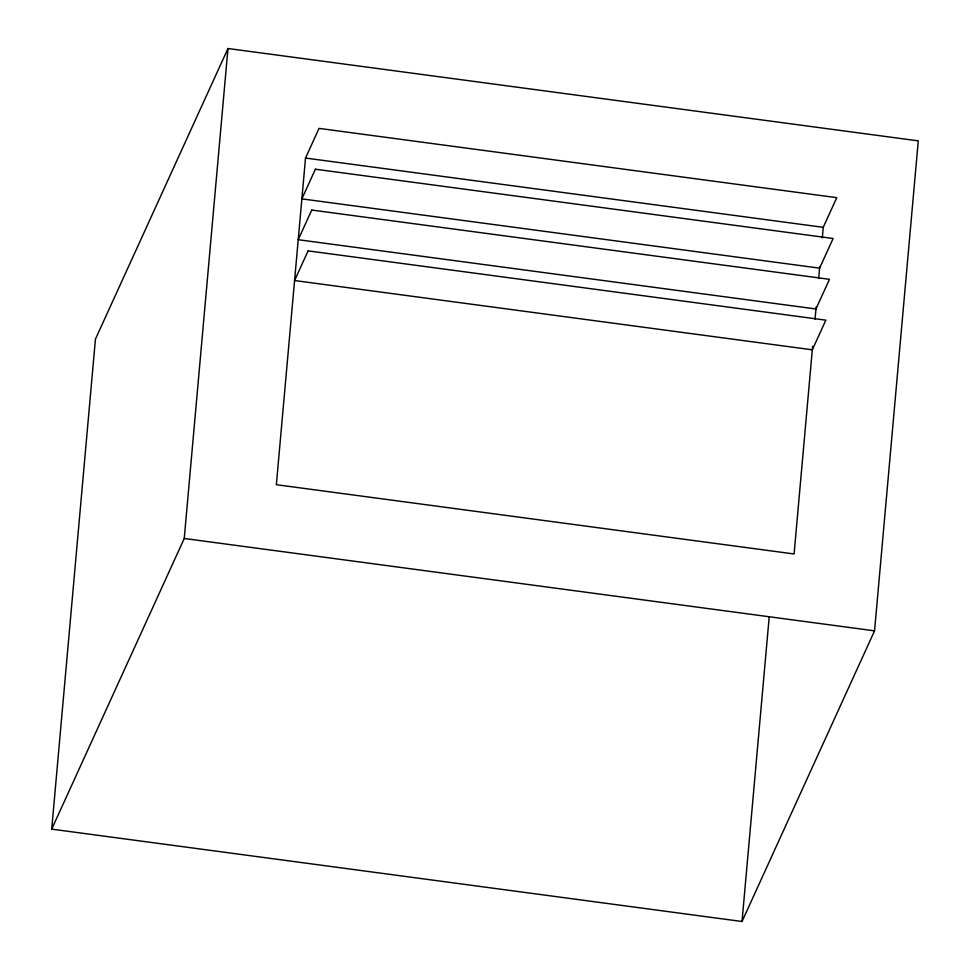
<?xml version="1.0" encoding="UTF-8"?>
<svg xmlns="http://www.w3.org/2000/svg" width="970" height="970" viewBox="0 0 970 970"><rect width="100%" height="100%" fill="white"/><g stroke="black" fill="none" stroke-linecap="round" stroke-linejoin="round"><path stroke-width="1.45" d="M51.713 829.132L95.436 339.161L227.974 48.512L918.275 140.868L874.552 630.852L742.026 921.5L51.713 829.132L184.239 538.483L227.974 48.512M822.305 237.856L823.239 227.319L836.77 197.662L319.033 128.392L305.514 158.049L276.353 484.697L794.09 553.967L812.63 346.241M742.026 921.5L769.198 616.956M815.055 319.142L816.122 307.102M818.68 278.499L819.747 266.459M305.514 158.049L823.239 227.319M184.239 538.483L874.552 630.852M315.395 169.216L301.864 198.874L819.601 268.156L833.121 238.499L315.395 169.216M311.746 210.053L298.226 239.711L815.952 308.981L829.483 279.324L311.746 210.053M308.096 250.878L294.577 280.536L812.314 349.818L825.834 320.161L308.096 250.878"/></g></svg>
